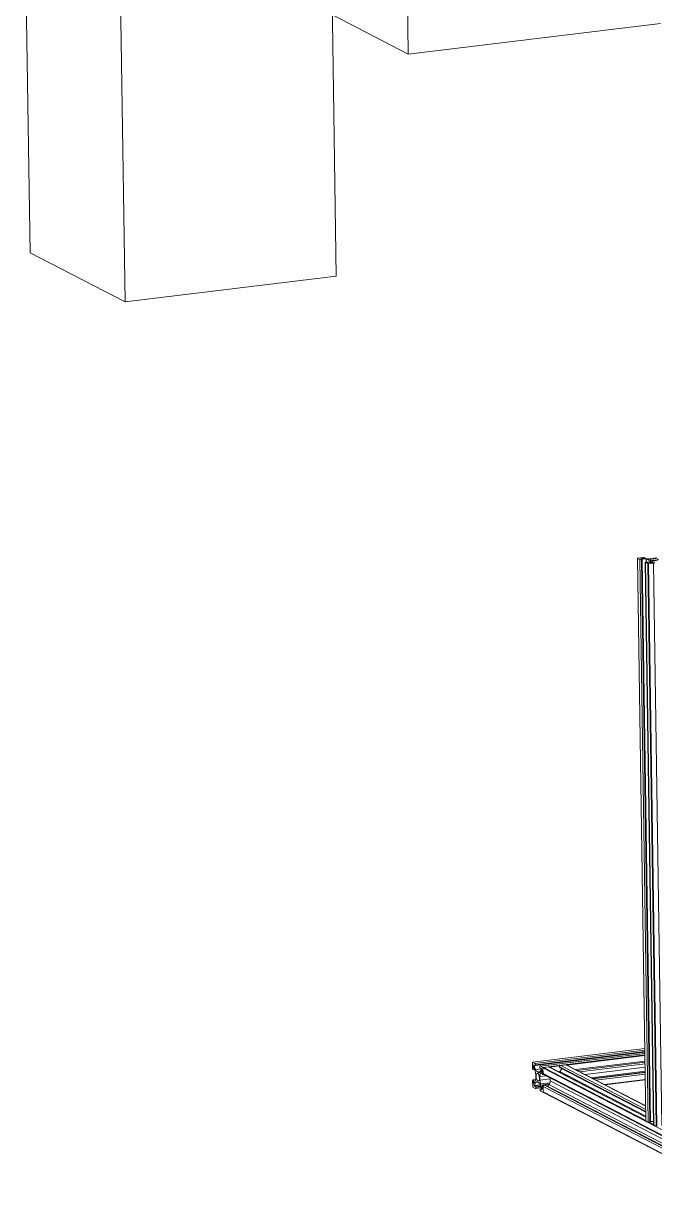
# Model space of a CAD drawing. Header units: millimetres. Extents: x -172 to 1209, y -709 to 1573.
# Drawn here: x -172 to 318, y -705 to 212 of the extents above; entities that cross this region are included whole.
import ezdxf

# ---------------------------------------------------------------- set-up
doc = ezdxf.new("R2010")
doc.units = ezdxf.units.MM

msp = doc.modelspace()

# ---------------------------------------------------------------- linework, layer by layer
at = {"color": 7, "linetype": 'Continuous', "lineweight": 15}
for p, q in [((121.16, 596.46), (127.21, 188.68)), ((-171.6, 374.29), (-166.56, 34.47)), ((66.32, 356), (71.36, 16.18)), ((-97.86, 336.07), (-92.81, -3.75)), ((68.35, 219.18), (127.21, 188.68)), ((127.21, 188.68), (323.31, 212.48)), ((-166.56, 34.47), (-92.81, -3.75)), ((-92.81, -3.75), (71.36, 16.18)), ((305.42, -202.89), (311.9, -639.79)), ((307.27, -203.87), (305.45, -202.93)), ((305.45, -202.93), (311.93, -639.83)), ((305.65, -202.8), (309.71, -202.3)), ((313.76, -640.78), (307.27, -203.87)), ((307.87, -203.3), (309.05, -203.92)), ((312.07, -203.54), (308.12, -203.23)), ((311.24, -202.51), (308.6, -202.83)), ((309.05, -203.92), (308.6, -203.97)), ((315.08, -640.88), (308.6, -203.97)), ((308.61, -202.92), (312.56, -203.22)), ((309.05, -203.92), (315.53, -640.82)), ((311.03, -202.4), (311.24, -202.51)), ((311.25, -203.12), (311.24, -202.51)), ((311.41, -205.96), (317.89, -642.87)), ((313.32, -207), (311.49, -206.06)), ((311.49, -206.06), (317.98, -642.96)), ((312, -205.73), (312.45, -205.68)), ((312.45, -205.68), (313.64, -206.29)), ((319.8, -643.91), (313.32, -207)), ((317.9, -206.55), (313.85, -207.04)), ((313.85, -207.04), (320.33, -643.95)), ((314.01, -206.29), (315.51, -205.32)), ((315.42, -204.59), (314.3, -204.01)), ((316.79, -205.42), (315.29, -206.38)), ((315.56, -206.44), (318.2, -206.12)), ((315.62, -203.16), (318.12, -202.86)), ((324.39, -643.46), (317.9, -206.55)), ((318.2, -206.12), (318.41, -206.23)), ((311.06, -583.58), (223.8, -594.17)), ((311.11, -586.48), (226.1, -596.8)), ((223.69, -594.49), (223.75, -598.81)), ((225.67, -595.13), (223.85, -594.18)), ((311.12, -587.42), (229.78, -597.29)), ((258.4, -600.59), (311.22, -594.18)), ((224.38, -600.1), (224.18, -599.99)), ((224.38, -600.1), (224.34, -597.28)), ((224.38, -600.1), (225.46, -599.96)), ((224.48, -597.22), (225.74, -600.75)), ((226.13, -600.02), (224.86, -596.48)), ((224.91, -596.18), (226.1, -596.8)), ((226.09, -596.31), (226.1, -596.8)), ((226.26, -603.75), (226.3, -606.41)), ((228.43, -602.34), (227.3, -601.75)), ((229.5, -598.56), (229.49, -598.07)), ((229.5, -598.56), (230.69, -599.17)), ((230.75, -599.53), (229.57, -601.8)), ((231.71, -598.26), (229.89, -597.31)), ((229.98, -602.95), (231.16, -600.68)), ((231.3, -600.89), (231.35, -603.7)), ((231.55, -603.81), (231.35, -603.7)), ((231.66, -603.83), (232.28, -603.76)), ((399.86, -685.79), (231.88, -598.73)), ((231.88, -598.73), (231.95, -603.05)), ((231.95, -603.05), (399.92, -690.11)), ((236.3, -597.81), (232.24, -598.3)), ((232.4, -603.83), (400, -690.69)), ((311.85, -636.8), (236.77, -597.89)), ((244.8, -597.75), (244.8, -598.23)), ((311.8, -632.95), (244.8, -598.23)), ((246.74, -599.24), (244.9, -601.46)), ((249.75, -596.17), (245.69, -596.67)), ((311.73, -628.23), (249.94, -596.21)), ((270.76, -606.99), (311.34, -602.07)), ((223.9, -608.81), (223.96, -613.13)), ((224.13, -613.6), (225.96, -614.54)), ((226.21, -607.78), (224.19, -608.03)), ((224.3, -608.05), (224.5, -608.15)), ((226.18, -607.95), (224.5, -608.15)), ((224.54, -610.96), (224.5, -608.15)), ((225.87, -608.91), (224.68, -611.17)), ((225.1, -612.32), (226.28, -610.06)), ((226.35, -613.3), (225.16, -612.69)), ((226.06, -614.57), (230.5, -614.03)), ((226.35, -613.3), (230.08, -612.85)), ((226.35, -613.3), (226.35, -613.79)), ((227.42, -609.52), (228.54, -610.1)), ((229.58, -608.11), (229.54, -605.45)), ((229.72, -611.84), (230.98, -615.38)), ((231.37, -614.64), (230.1, -611.1)), ((231.47, -611.76), (236.83, -611.11)), ((231.47, -611.76), (231.51, -614.57)), ((231.47, -611.76), (231.67, -611.87)), ((400.07, -700.11), (232.09, -613.05)), ((232.09, -613.05), (232.16, -617.37)), ((233.45, -611.92), (232.99, -611.97)), ((400.97, -699.03), (232.99, -611.97)), ((233.45, -611.92), (401.43, -698.97)), ((236.48, -611.59), (235.39, -612.92)), ((237.48, -606.46), (237.51, -608.72)), ((280.13, -611.85), (311.43, -608.05)), ((230.83, -614.93), (229.75, -615.06)), ((229.75, -615.55), (229.75, -615.06)), ((230.93, -615.68), (229.75, -615.06)), ((230.18, -616.73), (232, -617.68)), ((232.04, -617.69), (232.29, -617.65)), ((232.16, -617.37), (400.14, -704.43)), ((232.34, -617.68), (400.17, -704.66)), ((313.76, -640.78), (311.93, -639.83)), ((315.08, -640.88), (315.53, -640.82)), ((317.85, -640.39), (315.52, -640.21)), ((319.8, -643.91), (317.98, -642.96))]:
    msp.add_line(p, q, dxfattribs=at)
at = {"color": 8, "linetype": 'Continuous', "lineweight": 15}
for p, q in [((308.12, -203.23), (308.12, -203.43)), ((308.6, -202.83), (308.6, -202.92)), ((312.1, -205.72), (312.07, -203.54)), ((314.3, -204.01), (314.33, -206.08)), ((315.29, -206.38), (315.29, -206.42)), ((315.43, -205.37), (315.42, -204.59)), ((316.81, -206.29), (316.79, -205.42)), ((311.06, -583.6), (223.85, -594.18)), ((225.67, -595.13), (311.08, -584.76)), ((226.09, -596.31), (311.1, -585.99)), ((311.12, -587.45), (229.89, -597.31)), ((231.71, -598.26), (311.14, -588.62)), ((311.15, -589.11), (250.46, -596.48)), ((257.23, -599.98), (311.21, -593.43)), ((311.24, -595.53), (260.52, -601.69)), ((224.49, -597.27), (224.34, -597.28)), ((225.38, -596.42), (224.86, -596.48)), ((226.13, -600.02), (230.77, -599.45)), ((229.75, -601.46), (227.3, -601.75)), ((228.43, -602.34), (229.24, -602.24)), ((234.39, -604.86), (229.54, -605.45)), ((229.98, -602.95), (231.33, -602.79)), ((231.24, -600.68), (231.16, -600.68)), ((232.24, -598.3), (311.89, -639.58)), ((311.86, -636.96), (236.3, -597.81)), ((244.97, -597.14), (237.16, -598.09)), ((243.93, -601.6), (244.88, -601.48)), ((311.79, -632.47), (244.8, -597.75)), ((244.9, -601.46), (311.84, -636.16)), ((245.69, -596.67), (311.77, -630.91)), ((311.73, -628.29), (249.75, -596.17)), ((264.69, -603.85), (311.28, -598.19)), ((311.33, -601.25), (269.47, -606.33)), ((270.96, -607.1), (311.34, -602.2)), ((311.36, -603.43), (272.89, -608.1)), ((224.3, -608.05), (226.2, -607.82)), ((224.54, -610.96), (224.81, -610.93)), ((225.1, -612.32), (229.69, -611.77)), ((229.82, -612.12), (225.16, -612.69)), ((228.04, -609.84), (226.28, -610.06)), ((226.35, -613.79), (230.25, -613.31)), ((229.58, -608.11), (237.49, -607.15)), ((237.26, -610.24), (230.1, -611.1)), ((231.67, -611.87), (236.74, -611.25)), ((235.63, -612.62), (234.97, -612.7)), ((402.48, -697.62), (236.48, -611.59)), ((237.51, -608.72), (402.38, -694.16)), ((279.66, -611.61), (311.42, -607.75)), ((230.93, -615.68), (230.97, -615.67)), ((231.37, -614.64), (231.51, -614.62)), ((314.45, -640.9), (317.89, -642.68))]:
    msp.add_line(p, q, dxfattribs=at)
at = {"color": 7, "linetype": 'Continuous', "lineweight": 15, "flags": 128}
for points in [[(305.45, -202.93), (305.43, -202.91), (305.42, -202.89), (305.42, -202.87), (305.44, -202.85), (305.48, -202.83), (305.52, -202.82), (305.58, -202.81), (305.65, -202.8)], [(307.87, -203.3), (307.85, -203.29), (307.85, -203.27), (307.87, -203.26), (307.9, -203.25), (307.95, -203.24), (308, -203.23), (308.06, -203.23), (308.12, -203.23)], [(308.61, -202.92), (308.56, -202.91), (308.52, -202.9), (308.49, -202.89), (308.48, -202.88), (308.49, -202.86), (308.51, -202.85), (308.55, -202.84), (308.6, -202.83)], [(311.49, -206.06), (311.43, -206.01), (311.41, -205.97), (311.42, -205.92), (311.47, -205.87), (311.56, -205.83), (311.68, -205.79), (311.83, -205.76), (312, -205.73)], [(315.56, -206.44), (315.51, -206.45), (315.45, -206.45), (315.39, -206.44), (315.34, -206.44), (315.31, -206.42), (315.29, -206.41), (315.28, -206.4), (315.29, -206.38)], [(315.51, -205.32), (315.63, -205.23), (315.71, -205.14), (315.76, -205.04), (315.77, -204.95), (315.74, -204.86), (315.67, -204.76), (315.56, -204.68), (315.42, -204.59)], [(317.26, -203.21), (318.28, -203.13), (319.34, -203.14), (320.29, -203.24), (321.03, -203.41), (321.46, -203.64), (321.54, -203.89), (321.25, -204.14), (320.63, -204.35), (319.75, -204.5), (318.73, -204.58), (317.67, -204.57), (316.72, -204.47), (315.98, -204.3), (315.55, -204.08), (315.47, -203.83), (315.76, -203.58), (316.38, -203.36), (317.26, -203.21)], [(318.41, -206.23), (318.47, -206.27), (318.49, -206.32), (318.48, -206.36), (318.43, -206.41), (318.34, -206.45), (318.22, -206.49), (318.08, -206.52), (317.9, -206.55)], [(223.69, -594.49), (223.69, -594.41), (223.7, -594.34), (223.71, -594.28), (223.73, -594.24), (223.76, -594.2), (223.78, -594.18), (223.81, -594.17), (223.85, -594.18)], [(224.34, -597.28), (224.34, -597.23), (224.35, -597.18), (224.37, -597.15), (224.39, -597.13), (224.41, -597.13), (224.43, -597.15), (224.46, -597.18), (224.48, -597.22)], [(224.86, -596.48), (224.85, -596.43), (224.84, -596.37), (224.84, -596.31), (224.84, -596.26), (224.85, -596.22), (224.87, -596.19), (224.89, -596.18), (224.91, -596.18)], [(229.17, -606.58), (229.11, -607.55), (228.91, -608.33), (228.59, -608.82), (228.18, -608.96), (227.75, -608.73), (227.34, -608.17), (226.99, -607.34), (226.76, -606.33), (226.67, -605.28), (226.73, -604.31), (226.94, -603.53), (227.26, -603.04), (227.66, -602.9), (228.1, -603.13), (228.51, -603.69), (228.85, -604.52), (229.08, -605.52), (229.17, -606.58)], [(229.57, -601.8), (229.45, -601.99), (229.33, -602.15), (229.19, -602.28), (229.05, -602.37), (228.9, -602.42), (228.75, -602.43), (228.59, -602.4), (228.43, -602.34)], [(229.49, -598.07), (229.5, -597.89), (229.52, -597.72), (229.56, -597.57), (229.6, -597.45), (229.66, -597.36), (229.73, -597.31), (229.81, -597.29), (229.89, -597.31)], [(231.16, -600.68), (231.18, -600.66), (231.2, -600.65), (231.23, -600.66), (231.25, -600.69), (231.27, -600.73), (231.29, -600.78), (231.3, -600.84), (231.3, -600.89)], [(231.95, -603.05), (231.94, -603.24), (231.92, -603.41), (231.89, -603.56), (231.84, -603.68), (231.78, -603.77), (231.71, -603.82), (231.63, -603.83), (231.55, -603.81)], [(244.9, -601.46), (244.64, -601.75), (244.49, -601.89)], [(223.9, -608.81), (223.91, -608.62), (223.93, -608.45), (223.96, -608.3), (224.01, -608.18), (224.07, -608.09), (224.14, -608.04), (224.22, -608.02), (224.3, -608.05)], [(224.68, -611.17), (224.67, -611.2), (224.64, -611.2), (224.62, -611.2), (224.6, -611.17), (224.57, -611.13), (224.56, -611.08), (224.55, -611.02), (224.54, -610.96)], [(226.35, -613.79), (226.35, -613.97), (226.33, -614.14), (226.29, -614.29), (226.24, -614.41), (226.18, -614.5), (226.11, -614.55), (226.04, -614.57), (225.96, -614.54)], [(226.28, -610.06), (226.39, -609.86), (226.52, -609.7), (226.65, -609.58), (226.8, -609.49), (226.95, -609.44), (227.1, -609.43), (227.26, -609.46), (227.42, -609.52)], [(230.98, -615.38), (231, -615.43), (231.01, -615.49), (231.01, -615.54), (231.01, -615.6), (230.99, -615.64), (230.98, -615.67), (230.96, -615.68), (230.93, -615.68)], [(231.51, -614.57), (231.5, -614.63), (231.5, -614.67), (231.48, -614.71), (231.46, -614.73), (231.44, -614.73), (231.41, -614.71), (231.39, -614.68), (231.37, -614.64)], [(232.16, -617.37), (232.16, -617.45), (232.15, -617.52), (232.13, -617.57), (232.11, -617.62), (232.09, -617.66), (232.06, -617.68), (232.03, -617.69), (232, -617.68)], [(311.9, -639.79), (311.9, -639.8), (311.91, -639.82), (311.93, -639.83)], [(317.89, -642.87), (317.89, -642.88), (317.91, -642.92), (317.98, -642.96)]]:
    msp.add_lwpolyline(points, dxfattribs=at)
at = {"color": 7, "linetype": 'Continuous', "lineweight": 15}
for centre, radius, start, end in [((308.15, -201.16), 2.85, 252.14332, 279.06417), ((310.16, -205.12), 2.85, 72.14302, 99.064), ((311.86, -210.01), 6.48, 67.94289, 88.18447), ((313.75, -187.25), 16.02, 265.72309, 276.68725), ((313.67, -205.92), 1.14, 252.14465, 279.0626), ((313.81, -205.77), 0.551, 251.60426, 290.80545), ((319.27, -210.47), 5.62, 93.83379, 116.12787), ((317.74, -197.25), 5.62, 273.83359, 296.12783), ((224.59, -596.18), 1.51, 355.12763, 44.31105), ((225.26, -598.93), 1.51, 175.13014, 224.30854), ((216.72, -603.87), 9.55, 0.70291, 19.0241), ((229.17, -599.22), 3.15, 194.60312, 233.54854), ((235.06, -605.13), 5.52, 156.75791, 183.29131), ((230.43, -599.4), 0.346, 337.85654, 41.87103), ((231.28, -598.68), 0.604, 355.12415, 44.31794), ((232.31, -598.72), 0.428, 99.28707, 181.32233), ((232.81, -603.07), 0.868, 178.99545, 241.36839), ((236.4, -598.61), 0.812, 62.82582, 97.31936), ((245.87, -597.72), 1.07, 99.29567, 181.31987), ((249.8, -596.5), 0.325, 62.82947, 97.32924), ((224.57, -613.18), 0.604, 175.12903, 224.30879), ((225.42, -612.46), 0.346, 157.84634, 221.88122), ((220.79, -606.73), 5.52, 336.75679, 3.29194), ((226.67, -612.64), 3.15, 14.60188, 53.54979), ((239.13, -607.99), 9.55, 180.70256, 199.02479), ((230.59, -612.92), 1.51, 355.13014, 44.30854), ((233.17, -613.03), 1.07, 99.29724, 181.3183), ((233.08, -608.76), 4.43, 320.19319, 0.47219), ((231.26, -615.68), 1.51, 175.13012, 224.30856), ((232.51, -617.38), 0.347, 179.01319, 241.34843), ((314.63, -638.07), 2.85, 252.14332, 279.06417)]:
    msp.add_arc(centre, radius, start, end, dxfattribs=at)

doc.saveas('drawing.dxf')
